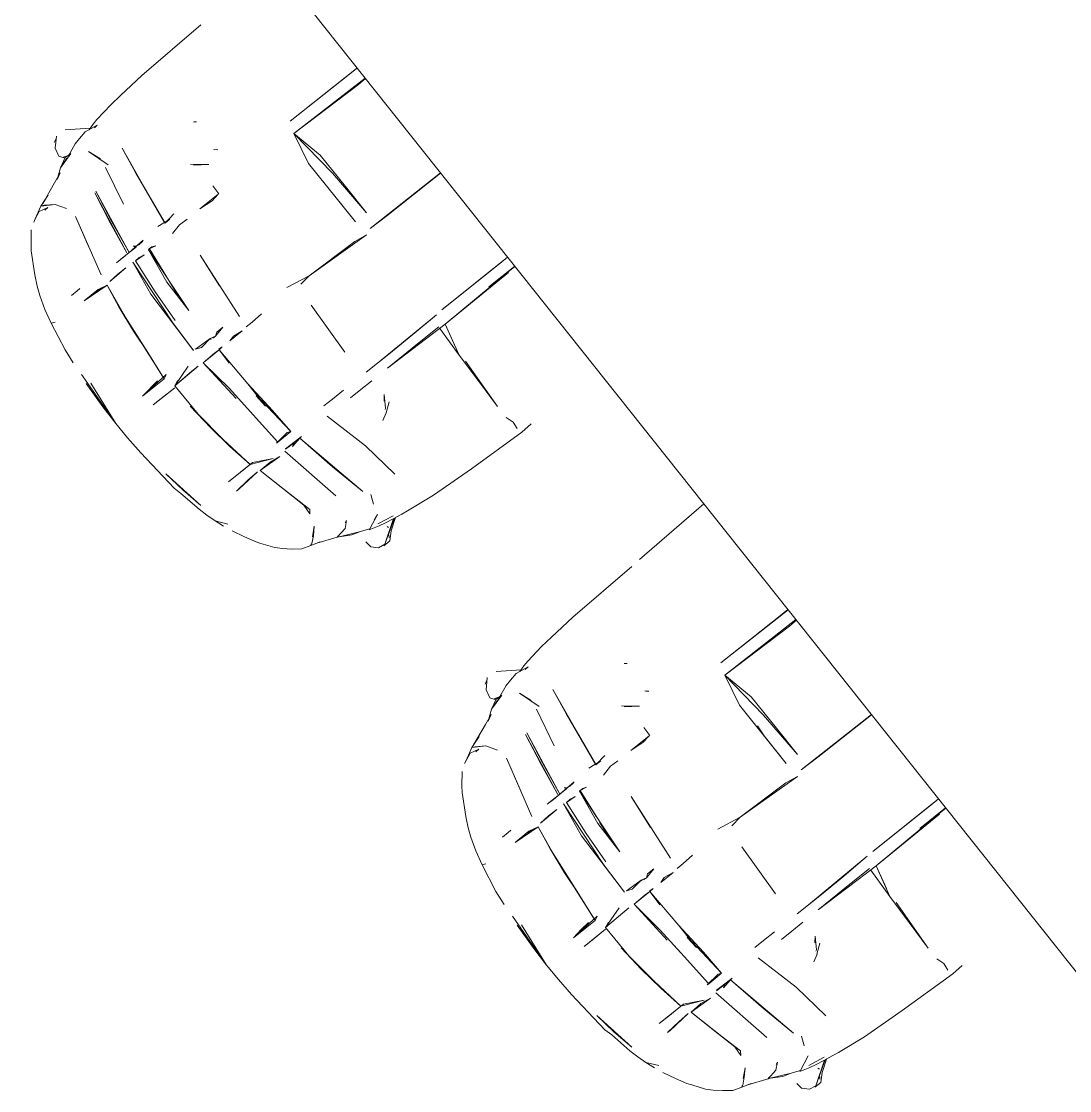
# Model space of a CAD drawing. Header units: millimetres. Extents: x 0 to 57242, y -59538 to 11130.
# Drawn here: x 19352 to 20261, y -8236 to -7310 of the extents above; entities that cross this region are included whole.
import ezdxf

# ---------------------------------------------------------------- set-up
doc = ezdxf.new("R2010")
doc.units = ezdxf.units.MM
doc.layers.add('G-IMPT', color=8, linetype='Continuous', lineweight=9)
doc.layers.add('I-FURN', color=30, linetype='Continuous', lineweight=9)

# ---------------------------------------------------------------- blocks, each defined once
blk = doc.blocks.new('Conjunto Mesa 01 - Conjunto Mesa 01-1067963-Level 0')
at = {"layer": 'G-IMPT'}
for p, q in [((1427.88, -974.19), (1428.11, -900.61)), ((1427.88, -974.19), (1428.11, -900.61)), ((1428.01, -900.53), (1427.97, -908.34)), ((1428.01, -900.53), (1427.97, -908.34)), ((1438.36, -978.28), (1439.09, -900)), ((1438.36, -978.28), (1439.93, -907.94)), ((1439.74, -900), (1439.93, -907.94)), ((1543.85, -977.59), (1544.21, -900)), ((1544.39, -900), (1544.3, -959.44)), ((1637.73, -972.93), (1637.7, -900)), ((1637.7, -900), (1637.7, -908.58)), ((1647.59, -900), (1647.59, -928.7)), ((1647.59, -928.7), (1647.6, -900)), ((1647.82, -900), (1647.85, -907.92)), ((1649.43, -978.51), (1647.85, -907.92)), ((1649.43, -978.51), (1648.52, -907.65)), ((1913.7, -973.74), (1910.74, -900)), ((2027.88, -974.19), (2028.11, -900)), ((2027.88, -974.19), (2028.11, -900)), ((2028.01, -900), (2027.97, -908.34)), ((2028.01, -900), (2027.97, -908.34)), ((2038.36, -978.28), (2039.09, -900)), ((2038.36, -978.28), (2039.93, -907.94)), ((2039.74, -900), (2039.93, -907.94)), ((2143.85, -977.59), (2144.21, -900)), ((2144.39, -900), (2144.3, -959.44)), ((2237.73, -972.93), (2237.7, -900)), ((2237.7, -900), (2237.7, -908.58)), ((2247.59, -900), (2247.59, -928.7)), ((2247.59, -928.7), (2247.6, -900)), ((2247.82, -900), (2247.85, -907.92)), ((2249.43, -978.51), (2247.85, -907.92)), ((2249.43, -978.51), (2248.52, -907.65)), ((1427.88, -974.19), (1427.97, -908.34)), ((1427.88, -974.19), (1427.97, -908.34)), ((1637.73, -972.93), (1637.7, -908.58)), ((2027.88, -974.19), (2027.97, -908.34)), ((2027.88, -974.19), (2027.97, -908.34)), ((2237.73, -972.93), (2237.7, -908.58)), ((1543.85, -977.59), (1544.3, -959.44)), ((2143.85, -977.59), (2144.3, -959.44)), ((1438.36, -978.28), (1467.32, -972.06)), ((1467.32, -972.06), (1502.28, -971.78)), ((1531.37, -971.69), (1485.95, -973.47)), ((1531.37, -971.69), (1502.28, -971.78)), ((2038.36, -978.28), (2067.32, -972.06)), ((2067.32, -972.06), (2102.28, -971.78)), ((2131.37, -971.69), (2085.95, -973.47)), ((2131.37, -971.69), (2102.28, -971.78)), ((1438.36, -978.28), (1485.95, -973.47)), ((1438.36, -978.28), (1466.59, -984.59)), ((1638.1, -979.34), (1639.23, -1045.54)), ((1638.1, -979.34), (1638.78, -1005.94)), ((1649.43, -978.51), (1647.86, -1041.45)), ((1649.43, -978.51), (1677.74, -985.73)), ((1649.43, -978.51), (1677.74, -985.73)), ((1649.43, -978.51), (1670.37, -983.82)), ((1763.48, -973.96), (1764, -984.81)), ((2038.36, -978.28), (2085.95, -973.47)), ((2038.36, -978.28), (2066.59, -984.59)), ((2238.1, -979.34), (2239.23, -1045.54)), ((2238.1, -979.34), (2238.78, -1005.94)), ((2249.43, -978.51), (2247.86, -1041.45)), ((2249.43, -978.51), (2277.74, -985.73)), ((2249.43, -978.51), (2277.74, -985.73)), ((2249.43, -978.51), (2270.37, -983.82)), ((2363.48, -973.96), (2364, -984.81)), ((1314.37, -982.72), (1316.96, -1050.11)), ((1466.59, -984.59), (1531.37, -984.19)), ((1500.87, -984.29), (1531.37, -984.19)), ((1546.28, -983.69), (1543, -1044.57)), ((1546.28, -983.69), (1543, -1044.57)), ((1546.28, -983.69), (1544.31, -995.08)), ((1546.28, -983.69), (1544.31, -995.08)), ((1647.57, -984.32), (1647.59, -1006.02)), ((1649.29, -984.4), (1677.74, -985.73)), ((1677.74, -985.73), (1705.65, -986.49)), ((1685.22, -984.69), (1733.24, -987.48)), ((1705.65, -986.49), (1733.24, -987.48)), ((1705.65, -986.49), (1733.24, -987.48)), ((1752.3, -985.28), (1745.38, -987.43)), ((1752.3, -985.28), (1758.9, -986.1)), ((1764, -984.81), (1761.5, -1038.78)), ((1914.37, -982.72), (1916.96, -1050.11)), ((2066.59, -984.59), (2131.37, -984.19)), ((2090.36, -983.28), (2100.87, -984.29)), ((2100.87, -984.29), (2131.37, -984.19)), ((2146.28, -983.69), (2143, -1044.57)), ((2146.28, -983.69), (2143, -1044.57)), ((2146.28, -983.69), (2144.31, -995.08)), ((2146.28, -983.69), (2144.31, -995.08)), ((2247.57, -984.32), (2247.59, -1006.02)), ((2249.29, -984.4), (2277.74, -985.73)), ((2277.74, -985.73), (2305.65, -986.49)), ((2285.22, -984.69), (2333.24, -987.48)), ((2305.65, -986.49), (2333.24, -987.48)), ((2305.65, -986.49), (2333.24, -987.48)), ((2352.3, -985.28), (2345.38, -987.43)), ((2352.3, -985.28), (2358.9, -986.1)), ((2364, -984.81), (2361.5, -1038.78)), ((1543, -1044.57), (1544.31, -995.08)), ((1543, -1044.57), (1544.31, -995.08)), ((2143, -1044.57), (2144.31, -995.08)), ((2143, -1044.57), (2144.31, -995.08)), ((1639.23, -1032.75), (1638.78, -1005.94)), ((1647.86, -1041.45), (1647.59, -1006.02)), ((2239.23, -1032.75), (2238.78, -1005.94)), ((2247.86, -1041.45), (2247.59, -1006.02)), ((1639.23, -1057.88), (1639.23, -1032.75)), ((1639.23, -1045.54), (1639.23, -1032.75)), ((2239.23, -1057.88), (2239.23, -1032.75)), ((2239.23, -1045.54), (2239.23, -1032.75)), ((1376.22, -1040.17), (1377.77, -1038.13)), ((1377.77, -1038.13), (1376.49, -1039.67)), ((1408.16, -1038.59), (1405.89, -1041.01)), ((1406.45, -1040.57), (1408.16, -1038.59)), ((1543, -1044.57), (1538.95, -1066.12)), ((1544.31, -1054.78), (1543, -1044.57)), ((1759.1, -1078.67), (1761.5, -1038.78)), ((1976.22, -1040.17), (1977.77, -1038.13)), ((1977.77, -1038.13), (1976.49, -1039.66)), ((2008.16, -1038.59), (2005.89, -1041.01)), ((2006.61, -1040.39), (2008.16, -1038.59)), ((2143, -1044.57), (2138.95, -1066.12)), ((2144.31, -1054.78), (2143, -1044.57)), ((2359.1, -1078.67), (2361.5, -1038.78)), ((1316.96, -1050.11), (1318.87, -1075.31)), ((1403.28, -1064.78), (1413.26, -1052.76)), ((1413.26, -1052.76), (1405.49, -1063.46)), ((1916.96, -1050.11), (1918.87, -1075.31)), ((2003.28, -1064.78), (2013.26, -1052.76)), ((2013.26, -1052.76), (2005.49, -1063.46)), ((1430.04, -1061.55), (1438.72, -1061.62)), ((1438.63, -1062.3), (1438.62, -1082.76)), ((1438.63, -1062.3), (1439.79, -1070.17)), ((1563.94, -1059.18), (1614.1, -1061.82)), ((1648.11, -1070.89), (1648.06, -1058.76)), ((1664.09, -1057.92), (1674.01, -1064.22)), ((1664.09, -1057.92), (1668.58, -1061.55)), ((1671.52, -1058.41), (1677.44, -1066.36)), ((1674.01, -1064.22), (1674.75, -1065.41)), ((2030.04, -1061.55), (2038.72, -1061.62)), ((2038.63, -1062.3), (2038.62, -1082.76)), ((2038.63, -1062.3), (2039.79, -1070.17)), ((2163.94, -1059.18), (2214.1, -1061.82)), ((2239.23, -1057.88), (2239.23, -1057.58)), ((2248.11, -1070.89), (2248.06, -1058.76)), ((2264.09, -1057.92), (2274.01, -1064.22)), ((2264.09, -1057.92), (2268.58, -1061.55)), ((2271.52, -1058.41), (2277.44, -1066.36)), ((2274.01, -1064.22), (2274.75, -1065.41)), ((1438.62, -1082.76), (1439.79, -1070.17)), ((1648.15, -1082.56), (1648.11, -1070.89)), ((1677.47, -1066.3), (1680.9, -1072.65)), ((2038.62, -1082.76), (2039.79, -1070.17)), ((2248.15, -1082.56), (2248.11, -1070.89)), ((2277.47, -1066.3), (2280.9, -1072.65)), ((1320.03, -1087.06), (1318.87, -1075.31)), ((1639.23, -1083.16), (1639.23, -1095.36)), ((1755.5, -1104.82), (1759.1, -1078.67)), ((1920.03, -1087.06), (1918.87, -1075.31)), ((2239.23, -1083.16), (2239.23, -1095.36)), ((2355.5, -1104.82), (2359.1, -1078.67)), ((1322.36, -1104.33), (1320.03, -1087.06)), ((1688.63, -1098.25), (1723.75, -1093.58)), ((1922.36, -1104.33), (1920.03, -1087.06)), ((2288.63, -1098.25), (2323.75, -1093.58)), ((1355.35, -1102.65), (1403.52, -1110.25)), ((1355.35, -1102.65), (1379.33, -1106.71)), ((1438.42, -1104.95), (1438.65, -1096.88)), ((1543.56, -1108.3), (1542.99, -1097.46)), ((1639.16, -1104.95), (1639.23, -1095.36)), ((1648, -1108.19), (1688.63, -1098.25)), ((1955.35, -1102.65), (2003.52, -1110.25)), ((1955.35, -1102.65), (1979.33, -1106.71)), ((2038.42, -1104.95), (2038.65, -1096.88)), ((2143.56, -1108.3), (2142.99, -1097.46)), ((2239.16, -1104.95), (2239.23, -1095.36)), ((2248, -1108.19), (2288.63, -1098.25)), ((1322.36, -1104.33), (1323.44, -1109.37)), ((1323.44, -1109.37), (1325.1, -1115.17)), ((1324.51, -1118.85), (1326.38, -1107.24)), ((1326.38, -1107.24), (1326.65, -1110.55)), ((1429.46, -1114.03), (1379.33, -1106.71)), ((1403.52, -1110.25), (1379.33, -1106.71)), ((1403.52, -1110.25), (1379.33, -1106.71)), ((1428.73, -1113.92), (1403.52, -1110.25)), ((1429.46, -1114.03), (1427.91, -1103.05)), ((1427.91, -1120.72), (1429.39, -1108.51)), ((1429.46, -1114.03), (1429.39, -1108.51)), ((1440.56, -1114.53), (1438.42, -1104.95)), ((1533.04, -1113.76), (1470.17, -1107.34)), ((1470.17, -1107.34), (1501.38, -1110.86)), ((1543.56, -1108.3), (1543.71, -1115.05)), ((1753.12, -1118.85), (1754.64, -1110.34)), ((1754.64, -1110.34), (1755.5, -1104.82)), ((1922.36, -1104.33), (1923.44, -1109.37)), ((1923.44, -1109.37), (1925.1, -1115.17)), ((1924.51, -1118.85), (1926.38, -1107.24)), ((1926.38, -1107.24), (1926.65, -1110.55)), ((2029.46, -1114.03), (1979.33, -1106.71)), ((2003.52, -1110.25), (1979.33, -1106.71)), ((2003.52, -1110.25), (1979.33, -1106.71)), ((2028.73, -1113.92), (2003.52, -1110.25)), ((2029.46, -1114.03), (2027.91, -1103.05)), ((2027.91, -1120.72), (2029.39, -1108.51)), ((2029.46, -1114.03), (2029.39, -1108.51)), ((2040.56, -1114.53), (2038.42, -1104.95)), ((2133.04, -1113.76), (2070.17, -1107.34)), ((2070.17, -1107.34), (2101.38, -1110.86)), ((2143.56, -1108.3), (2143.71, -1115.05)), ((2353.12, -1118.85), (2354.64, -1110.34)), ((2354.64, -1110.34), (2355.5, -1104.82)), ((1324.66, -1113.63), (1312.4, -1131.45)), ((1325.92, -1126.24), (1324.51, -1118.85)), ((1339.71, -1127.28), (1359.34, -1121.11)), ((1542.99, -1128.56), (1544.31, -1119.81)), ((1544.31, -1133.63), (1544.31, -1119.81)), ((1732.51, -1124.35), (1724.63, -1121)), ((1748.41, -1131.93), (1751.13, -1117.12)), ((1751.13, -1117.12), (1749.79, -1124.75)), ((1753.12, -1118.85), (1751.71, -1126.24)), ((1766.01, -1138.21), (1753.19, -1118.46)), ((1766.01, -1138.21), (1753.34, -1117.65)), ((1760.41, -1126.67), (1753.55, -1116.46)), ((1924.66, -1113.63), (1912.4, -1131.45)), ((1925.92, -1126.24), (1924.51, -1118.85)), ((1939.71, -1127.28), (1959.34, -1121.11)), ((2142.99, -1128.56), (2144.31, -1119.81)), ((2144.31, -1133.63), (2144.31, -1119.81)), ((2332.51, -1124.35), (2324.63, -1121)), ((2348.41, -1131.93), (2351.13, -1117.12)), ((2351.13, -1117.12), (2349.79, -1124.75)), ((2353.12, -1118.85), (2351.71, -1126.24)), ((2366.01, -1138.21), (2353.19, -1118.46)), ((2366.01, -1138.21), (2353.34, -1117.65)), ((2360.41, -1126.67), (2353.55, -1116.46)), ((1327.25, -1132.29), (1325.92, -1126.24)), ((1350.95, -1123.23), (1339.71, -1127.28)), ((1359.71, -1124.42), (1394.21, -1132.13)), ((1544.31, -1133.63), (1542.99, -1128.56)), ((1718.17, -1124.71), (1648.1, -1138.81)), ((1718.17, -1124.71), (1685.24, -1132.04)), ((1747.4, -1140.2), (1741.7, -1127.11)), ((1741.7, -1127.11), (1743.95, -1132.37)), ((1748.41, -1131.93), (1749.79, -1124.75)), ((1751.71, -1126.24), (1750.38, -1132.29)), ((1755.14, -1127.16), (1756.64, -1126.7)), ((1756.64, -1126.7), (1755.15, -1127.19)), ((1766.34, -1132.98), (1760.37, -1126.62)), ((1761.83, -1130.42), (1763.63, -1131.71)), ((1927.25, -1132.29), (1925.92, -1126.24)), ((1950.95, -1123.23), (1939.71, -1127.28)), ((1959.71, -1124.42), (1994.21, -1132.13)), ((2144.31, -1133.63), (2142.99, -1128.56)), ((2318.17, -1124.71), (2248.1, -1138.81)), ((2318.17, -1124.71), (2285.24, -1132.04)), ((2347.4, -1140.2), (2341.7, -1127.11)), ((2341.7, -1127.11), (2343.95, -1132.37)), ((2348.41, -1131.93), (2349.79, -1124.75)), ((2351.71, -1126.24), (2350.38, -1132.29)), ((2355.14, -1127.16), (2356.64, -1126.7)), ((2356.64, -1126.7), (2355.15, -1127.19)), ((2366.34, -1132.98), (2360.37, -1126.62)), ((2361.83, -1130.42), (2363.63, -1131.71)), ((1327.25, -1132.29), (1331.58, -1143.22)), ((1429.92, -1154.25), (1429.2, -1138.01)), ((1429.63, -1146.08), (1429.69, -1138.98)), ((1429.92, -1143.92), (1429.69, -1138.98)), ((1439.78, -1132.53), (1438.4, -1135.77)), ((1438.55, -1139.63), (1438.4, -1135.77)), ((1438.42, -1138.6), (1438.4, -1135.77)), ((1438.42, -1138.6), (1438.4, -1135.77)), ((1438.42, -1138.6), (1439.78, -1132.53)), ((1438.55, -1139.63), (1438.42, -1138.6)), ((1438.51, -1138.61), (1463.86, -1141.7)), ((1438.51, -1138.61), (1467.18, -1142.01)), ((1438.55, -1139.63), (1470.38, -1144.58)), ((1438.55, -1139.63), (1501.58, -1144.87)), ((1531.36, -1131.02), (1531.36, -1137.77)), ((1531.36, -1131.02), (1533.33, -1140.77)), ((1531.36, -1137.77), (1533.33, -1140.77)), ((1648.1, -1138.81), (1647.59, -1153.98)), ((1647.8, -1136.66), (1647.6, -1147.98)), ((1647.8, -1136.66), (1648.1, -1138.81)), ((1648.1, -1138.81), (1647.85, -1154.25)), ((1685.24, -1132.04), (1648.1, -1138.81)), ((1648.1, -1138.81), (1649.68, -1148.04)), ((1747.72, -1141.2), (1750.38, -1132.29)), ((1766.01, -1138.21), (1764.85, -1144.41)), ((1766.48, -1139.59), (1766.34, -1132.98)), ((1927.25, -1132.29), (1932.13, -1144.61)), ((2029.92, -1154.25), (2029.2, -1138.01)), ((2029.63, -1146.08), (2029.69, -1138.98)), ((2029.92, -1143.84), (2029.69, -1138.98)), ((2039.78, -1132.53), (2038.4, -1135.77)), ((2038.55, -1139.63), (2038.4, -1135.77)), ((2038.42, -1138.6), (2038.4, -1135.77)), ((2038.42, -1138.6), (2038.4, -1135.77)), ((2038.42, -1138.6), (2039.78, -1132.53)), ((2038.55, -1139.63), (2038.42, -1138.6)), ((2038.51, -1138.61), (2064.67, -1141.8)), ((2038.51, -1138.61), (2067.18, -1142.01)), ((2038.55, -1139.63), (2070.38, -1144.58)), ((2038.55, -1139.63), (2101.58, -1144.87)), ((2131.36, -1131.02), (2131.36, -1137.77)), ((2131.36, -1131.02), (2133.33, -1140.77)), ((2131.36, -1137.77), (2133.33, -1140.77)), ((2248.1, -1138.81), (2247.59, -1153.98)), ((2247.8, -1136.66), (2247.6, -1147.98)), ((2247.8, -1136.66), (2248.1, -1138.81)), ((2248.1, -1138.81), (2247.85, -1154.25)), ((2285.24, -1132.04), (2248.1, -1138.81)), ((2248.1, -1138.81), (2249.68, -1148.04)), ((2347.72, -1141.2), (2350.38, -1132.29)), ((2366.01, -1138.21), (2364.85, -1144.41)), ((2366.48, -1139.59), (2366.34, -1132.98)), ((1319.38, -1148.09), (1311.69, -1140.76)), ((1315.07, -1145.73), (1313.32, -1142.31)), ((1315.07, -1145.73), (1313.32, -1142.31)), ((1319.38, -1148.09), (1326.81, -1149.94)), ((1319.38, -1148.09), (1326.81, -1149.94)), ((1331.34, -1147), (1326.81, -1149.94)), ((1331.34, -1147), (1326.81, -1149.94)), ((1329.67, -1147.52), (1330.76, -1144.6)), ((1329.67, -1147.52), (1330.68, -1145.3)), ((1331.46, -1140.42), (1330.98, -1146.32)), ((1335.5, -1154.97), (1330.98, -1146.32)), ((1331.46, -1140.42), (1335.5, -1154.97)), ((1332.52, -1145.57), (1335.5, -1154.97)), ((1370.48, -1143.68), (1399.96, -1149.46)), ((1370.48, -1143.68), (1429.92, -1154.25)), ((1370.91, -1145.38), (1399.69, -1151.09)), ((1370.91, -1145.38), (1429.02, -1155.85)), ((1429.56, -1146.16), (1427.95, -1148.03)), ((1430.04, -1146.54), (1427.95, -1148.03)), ((1429.92, -1154.25), (1430.04, -1146.54)), ((1439.83, -1145.28), (1438.78, -1150.12)), ((1439.18, -1154.5), (1439.83, -1145.28)), ((1470.28, -1142.48), (1485.23, -1144.14)), ((1470.38, -1144.58), (1501.58, -1144.87)), ((1532.1, -1145.6), (1531.44, -1161.27)), ((1532.1, -1145.6), (1533.33, -1140.77)), ((1533.25, -1145.4), (1532.1, -1145.6)), ((1532.1, -1145.6), (1533.36, -1156.47)), ((1533.28, -1143.86), (1533.33, -1140.77)), ((1544.01, -1145.41), (1544.26, -1141.98)), ((1544.01, -1145.41), (1544.63, -1145.84)), ((1544.63, -1145.84), (1544.26, -1141.98)), ((1544.63, -1145.84), (1544.31, -1150.77)), ((1544.63, -1145.84), (1583.29, -1144.62)), ((1544.63, -1145.84), (1559.01, -1146.21)), ((1544.63, -1145.84), (1544.77, -1163.38)), ((1614.63, -1142.27), (1583.29, -1144.62)), ((1607.8, -1144.54), (1583.29, -1144.62)), ((1638.64, -1141.16), (1595.24, -1144.96)), ((1607.8, -1144.54), (1595.87, -1145.33)), ((1614.63, -1142.27), (1638.64, -1141.16)), ((1638.64, -1141.16), (1637.43, -1144.09)), ((1638.92, -1157.3), (1637.43, -1144.09)), ((1638.64, -1141.16), (1638.94, -1155.75)), ((1647.6, -1147.98), (1647.59, -1153.98)), ((1647.85, -1154.25), (1648.04, -1145.01)), ((1648.04, -1145.01), (1649.68, -1148.04)), ((1706.72, -1145.44), (1648.83, -1155.77)), ((1736.18, -1165.1), (1743.66, -1149)), ((1744.1, -1147.95), (1741.85, -1155.56)), ((1747.4, -1140.2), (1743.66, -1149)), ((1754.16, -1149.73), (1759.95, -1149.14)), ((1759.95, -1149.14), (1764.85, -1144.41)), ((1919.38, -1148.09), (1911.69, -1140.76)), ((1915.07, -1145.73), (1913.32, -1142.31)), ((1915.07, -1145.73), (1913.32, -1142.31)), ((1919.38, -1148.09), (1926.81, -1149.94)), ((1919.38, -1148.09), (1926.81, -1149.94)), ((1931.34, -1147), (1926.81, -1149.94)), ((1931.34, -1147), (1926.81, -1149.94)), ((1929.67, -1147.52), (1931.07, -1143.76)), ((1929.67, -1147.52), (1930.68, -1145.3)), ((1931.46, -1140.42), (1930.98, -1146.32)), ((1935.5, -1154.97), (1930.98, -1146.32)), ((1931.46, -1140.42), (1935.5, -1154.97)), ((1932.52, -1145.57), (1935.5, -1154.97)), ((1970.48, -1143.68), (1999.96, -1149.46)), ((1970.48, -1143.68), (2029.92, -1154.25)), ((1970.91, -1145.38), (1999.69, -1151.09)), ((1970.91, -1145.38), (2029.02, -1155.85)), ((2029.56, -1146.16), (2027.95, -1148.03)), ((2030.04, -1146.54), (2027.95, -1148.03)), ((2029.92, -1154.25), (2030.04, -1146.54)), ((2039.83, -1145.28), (2038.78, -1150.12)), ((2039.18, -1154.5), (2039.83, -1145.28)), ((2070.38, -1144.58), (2101.58, -1144.87)), ((2070.44, -1142.5), (2085.23, -1144.14)), ((2132.1, -1145.6), (2131.44, -1161.27)), ((2132.1, -1145.6), (2133.33, -1140.77)), ((2133.25, -1145.4), (2132.1, -1145.6)), ((2132.1, -1145.6), (2133.36, -1156.47)), ((2133.28, -1143.86), (2133.33, -1140.77)), ((2144.01, -1145.41), (2144.26, -1141.98)), ((2144.01, -1145.41), (2144.63, -1145.84)), ((2144.63, -1145.84), (2144.26, -1141.98)), ((2144.63, -1145.84), (2144.31, -1150.77)), ((2144.63, -1145.84), (2183.29, -1144.62)), ((2144.63, -1145.84), (2159.01, -1146.21)), ((2144.63, -1145.84), (2144.77, -1163.38)), ((2214.63, -1142.27), (2183.29, -1144.62)), ((2207.8, -1144.54), (2183.29, -1144.62)), ((2238.64, -1141.16), (2195.24, -1144.96)), ((2207.8, -1144.54), (2195.87, -1145.33)), ((2214.63, -1142.27), (2238.64, -1141.16)), ((2238.64, -1141.16), (2237.43, -1144.09)), ((2238.92, -1157.3), (2237.43, -1144.09)), ((2238.64, -1141.16), (2238.94, -1155.75)), ((2247.6, -1147.98), (2247.59, -1153.98)), ((2247.85, -1154.25), (2248.04, -1145.01)), ((2248.04, -1145.01), (2249.68, -1148.04)), ((2306.72, -1145.44), (2248.83, -1155.77)), ((2336.18, -1165.1), (2343.66, -1149)), ((2344.1, -1147.95), (2341.85, -1155.56)), ((2347.4, -1140.2), (2343.66, -1149)), ((2354.16, -1149.73), (2359.95, -1149.14)), ((2359.95, -1149.14), (2364.85, -1144.41)), ((1341.58, -1163.58), (1335.5, -1154.97)), ((1341.58, -1163.58), (1338.78, -1157.98)), ((1342.44, -1167.17), (1338.78, -1157.98)), ((1399.69, -1151.09), (1429.02, -1155.85)), ((1399.96, -1149.46), (1429.92, -1154.25)), ((1429.92, -1154.25), (1430.02, -1161.6)), ((1429.92, -1154.25), (1430.03, -1168.36)), ((1438.41, -1157.01), (1501.32, -1162.67)), ((1438.41, -1157.01), (1469.98, -1162.17)), ((1439.18, -1154.5), (1438.78, -1150.12)), ((1470.73, -1157.72), (1439.18, -1154.5)), ((1500.8, -1159.74), (1470.73, -1157.72)), ((1531.44, -1161.27), (1533.36, -1156.47)), ((1544.77, -1163.38), (1544.31, -1150.77)), ((1607.16, -1157.68), (1576.38, -1159.69)), ((1638.74, -1155.76), (1607.16, -1157.68)), ((1638.94, -1155.75), (1638.92, -1157.3)), ((1733.78, -1156.66), (1729.1, -1151.36)), ((1729.1, -1151.36), (1729.98, -1153.5)), ((1733.78, -1156.66), (1735.38, -1166.75)), ((1733.78, -1156.66), (1735.38, -1166.75)), ((1736.18, -1165.1), (1741.85, -1155.56)), ((1941.58, -1163.58), (1935.5, -1154.97)), ((1941.58, -1163.58), (1938.78, -1157.98)), ((1942.44, -1167.17), (1938.78, -1157.98)), ((1999.69, -1151.09), (2029.02, -1155.85)), ((1999.96, -1149.46), (2029.92, -1154.25)), ((2029.92, -1154.25), (2030.02, -1161.6)), ((2029.92, -1154.25), (2030.03, -1168.36)), ((2038.41, -1157.01), (2101.32, -1162.67)), ((2038.41, -1157.01), (2069.98, -1162.17)), ((2039.18, -1154.5), (2038.78, -1150.12)), ((2070.73, -1157.72), (2039.18, -1154.5)), ((2100.8, -1159.74), (2070.73, -1157.72)), ((2131.44, -1161.27), (2133.36, -1156.47)), ((2144.77, -1163.38), (2144.31, -1150.77)), ((2207.16, -1157.68), (2176.38, -1159.69)), ((2238.74, -1155.76), (2207.16, -1157.68)), ((2238.94, -1155.75), (2238.92, -1157.3)), ((2333.78, -1156.66), (2329.1, -1151.36)), ((2329.1, -1151.36), (2329.98, -1153.5)), ((2333.78, -1156.66), (2335.38, -1166.75)), ((2333.78, -1156.66), (2335.38, -1166.75)), ((2336.18, -1165.1), (2341.85, -1155.56)), ((1342.44, -1167.17), (1349.96, -1186.36)), ((1430.02, -1161.6), (1430.03, -1168.36)), ((1438.63, -1173.74), (1438.7, -1164.67)), ((1439.16, -1183.07), (1438.7, -1164.67)), ((1531.37, -1163.49), (1469.98, -1162.17)), ((1531.37, -1163.49), (1501.32, -1162.67)), ((1544.77, -1163.38), (1576.38, -1159.69)), ((1544.77, -1163.38), (1586.8, -1160.36)), ((1639.05, -1183.94), (1647.59, -1167.68)), ((1639.12, -1186.63), (1647.59, -1167.68)), ((1649.69, -1162.16), (1648.2, -1171.78)), ((1648.58, -1183.02), (1649.69, -1162.16)), ((1735.38, -1166.75), (1728.47, -1183.78)), ((1734.83, -1165.4), (1735.38, -1166.75)), ((1736.18, -1165.1), (1735.38, -1166.75)), ((1942.44, -1167.17), (1949.96, -1186.36)), ((2030.02, -1161.6), (2030.03, -1168.36)), ((2038.63, -1173.74), (2038.7, -1164.67)), ((2039.16, -1183.07), (2038.7, -1164.67)), ((2131.37, -1163.49), (2069.98, -1162.17)), ((2131.37, -1163.49), (2101.32, -1162.67)), ((2144.77, -1163.38), (2176.38, -1159.69)), ((2144.77, -1163.38), (2186.8, -1160.36)), ((2239.05, -1183.94), (2247.59, -1167.68)), ((2239.12, -1186.63), (2247.59, -1167.68)), ((2249.69, -1162.16), (2248.2, -1171.78)), ((2248.58, -1183.02), (2249.69, -1162.16)), ((2335.38, -1166.75), (2328.47, -1183.78)), ((2334.83, -1165.4), (2335.38, -1166.75)), ((2336.18, -1165.1), (2335.38, -1166.75)), ((1366.37, -1173), (1357.37, -1178.53)), ((1430.03, -1185.44), (1376.72, -1171.14)), ((1376.72, -1171.14), (1405.31, -1178.74)), ((1439.16, -1183.07), (1438.63, -1173.74)), ((1545.04, -1195.32), (1538.94, -1175.48)), ((1545.04, -1195.32), (1544.26, -1168.76)), ((1544.31, -1175.7), (1544.26, -1168.76)), ((1545.04, -1195.32), (1544.31, -1175.7)), ((1648.58, -1183.02), (1648.2, -1171.78)), ((1695.82, -1172.14), (1648.58, -1183.02)), ((1701.75, -1170.37), (1672.72, -1177.52)), ((1695.82, -1172.14), (1672.72, -1177.52)), ((1701.75, -1170.37), (1695.82, -1172.14)), ((1704.78, -1172.65), (1695.82, -1172.14)), ((1701.75, -1170.37), (1704.78, -1172.65)), ((1721.78, -1183.31), (1715.59, -1176.33)), ((1715.59, -1176.33), (1721.54, -1182.13)), ((1966.37, -1173), (1957.37, -1178.53)), ((2030.03, -1185.44), (1976.72, -1171.14)), ((1976.72, -1171.14), (2005.31, -1178.74)), ((2039.16, -1183.07), (2038.63, -1173.74)), ((2145.04, -1195.32), (2138.94, -1175.48)), ((2145.04, -1195.32), (2144.26, -1168.76)), ((2144.31, -1175.7), (2144.26, -1168.76)), ((2145.04, -1195.32), (2144.31, -1175.7)), ((2248.58, -1183.02), (2248.2, -1171.78)), ((2295.82, -1172.14), (2248.58, -1183.02)), ((2301.75, -1170.37), (2272.72, -1177.52)), ((2295.82, -1172.14), (2272.72, -1177.52)), ((2301.75, -1170.37), (2295.82, -1172.14)), ((2304.78, -1172.65), (2295.82, -1172.14)), ((2301.75, -1170.37), (2304.78, -1172.65)), ((2321.78, -1183.31), (2315.59, -1176.33)), ((2315.59, -1176.33), (2321.54, -1182.13)), ((1349.96, -1186.36), (1347.2, -1177.95)), ((1350.75, -1189.07), (1347.2, -1177.95)), ((1357.37, -1178.53), (1350.75, -1189.07)), ((1352.07, -1186.17), (1350.75, -1189.07)), ((1357.37, -1178.53), (1352.07, -1186.17)), ((1353.59, -1193.13), (1355.56, -1185.01)), ((1355.8, -1188.44), (1355.56, -1185.01)), ((1639.05, -1183.94), (1639.16, -1210.75)), ((1648.08, -1185.62), (1649.85, -1207.14)), ((1648.08, -1185.62), (1649.85, -1207.14)), ((1648.08, -1185.62), (1648.52, -1196.23)), ((1648.08, -1185.62), (1648.52, -1196.23)), ((1672.72, -1177.52), (1648.58, -1183.02)), ((1721.54, -1182.13), (1726.1, -1187.28)), ((1726.89, -1189.07), (1729.44, -1180.69)), ((1729.44, -1180.69), (1728.47, -1183.78)), ((1949.96, -1186.36), (1947.2, -1177.95)), ((1950.75, -1189.07), (1947.2, -1177.95)), ((1957.37, -1178.53), (1950.75, -1189.07)), ((1952.07, -1186.17), (1950.75, -1189.07)), ((1957.37, -1178.53), (1952.07, -1186.17)), ((1953.59, -1193.13), (1955.56, -1185.01)), ((1955.8, -1188.44), (1955.56, -1185.01)), ((2239.05, -1183.94), (2239.16, -1210.75)), ((2248.08, -1185.62), (2249.85, -1207.14)), ((2248.08, -1185.62), (2249.85, -1207.14)), ((2248.08, -1185.62), (2248.52, -1196.23)), ((2248.08, -1185.62), (2248.52, -1196.23)), ((2272.72, -1177.52), (2248.58, -1183.02)), ((2321.54, -1182.13), (2326.1, -1187.28)), ((2326.89, -1189.07), (2329.44, -1180.69)), ((2329.44, -1180.69), (2328.47, -1183.78)), ((1350.75, -1189.07), (1356.58, -1199.79)), ((1353.59, -1193.13), (1356.58, -1199.79)), ((1440.47, -1186.74), (1438.4, -1195.34)), ((1438.44, -1210.82), (1438.4, -1195.34)), ((1440.47, -1186.74), (1438.44, -1210.82)), ((1440.47, -1186.74), (1438.44, -1210.82)), ((1440.47, -1186.74), (1438.51, -1198.76)), ((1440.47, -1186.74), (1461.18, -1190.44)), ((1440.47, -1186.74), (1470.19, -1191.51)), ((1461.18, -1190.44), (1508.06, -1195.56)), ((1461.18, -1190.44), (1485.67, -1193.68)), ((1461.18, -1190.44), (1470.19, -1191.51)), ((1508.06, -1195.56), (1485.67, -1193.68)), ((1534.63, -1198.67), (1500.7, -1194.83)), ((1508.06, -1195.56), (1500.7, -1194.83)), ((1534.63, -1198.67), (1532.77, -1194.84)), ((1532.77, -1194.84), (1534.62, -1222.69)), ((1545.04, -1195.32), (1542.99, -1190.47)), ((1545.04, -1195.32), (1576.89, -1194.74)), ((1592.94, -1193.56), (1567.3, -1195.74)), ((1576.89, -1194.74), (1607.58, -1191.38)), ((1615.99, -1190.5), (1592.94, -1193.56)), ((1639.12, -1186.63), (1607.58, -1191.38)), ((1639.12, -1186.63), (1615.99, -1190.5)), ((1639.12, -1186.63), (1639.23, -1199.42)), ((1726.89, -1189.07), (1724.27, -1197.1)), ((1726.89, -1189.07), (1725.87, -1187.92)), ((1726.89, -1189.07), (1726.1, -1187.28)), ((1950.75, -1189.07), (1956.58, -1199.79)), ((1953.59, -1193.13), (1956.58, -1199.79)), ((2040.47, -1186.74), (2038.4, -1195.34)), ((2038.44, -1210.82), (2038.4, -1195.34)), ((2040.47, -1186.74), (2038.44, -1210.82)), ((2040.47, -1186.74), (2038.44, -1210.82)), ((2040.47, -1186.74), (2038.51, -1198.76)), ((2040.47, -1186.74), (2061.18, -1190.44)), ((2040.47, -1186.74), (2070.19, -1191.51)), ((2061.18, -1190.44), (2108.06, -1195.56)), ((2061.18, -1190.44), (2085.67, -1193.68)), ((2061.18, -1190.44), (2070.19, -1191.51)), ((2108.06, -1195.56), (2085.67, -1193.68)), ((2134.63, -1198.67), (2100.7, -1194.83)), ((2108.06, -1195.56), (2100.7, -1194.83)), ((2134.63, -1198.67), (2132.77, -1194.84)), ((2132.77, -1194.84), (2134.62, -1222.69)), ((2145.04, -1195.32), (2142.99, -1190.47)), ((2145.04, -1195.32), (2176.89, -1194.74)), ((2192.94, -1193.56), (2167.3, -1195.74)), ((2176.89, -1194.74), (2207.58, -1191.38)), ((2215.99, -1190.5), (2192.94, -1193.56)), ((2239.12, -1186.63), (2207.58, -1191.38)), ((2239.12, -1186.63), (2215.99, -1190.5)), ((2239.12, -1186.63), (2239.23, -1199.42)), ((2326.89, -1189.07), (2324.27, -1197.1)), ((2326.89, -1189.07), (2325.87, -1187.92)), ((2326.89, -1189.07), (2326.1, -1187.28)), ((1357.85, -1202.52), (1356.58, -1199.79)), ((1438.44, -1210.82), (1438.51, -1198.76)), ((1534.63, -1198.67), (1508.06, -1195.56)), ((1534.62, -1222.69), (1532.44, -1204.37)), ((1533.33, -1212.6), (1532.44, -1204.37)), ((1534.63, -1198.67), (1534.62, -1222.69)), ((1546.29, -1196.26), (1546.28, -1211.27)), ((1546.29, -1196.26), (1546.29, -1220.2)), ((1639.16, -1210.75), (1639.23, -1199.42)), ((1649.74, -1210.16), (1648.52, -1196.23)), ((1649.85, -1207.14), (1648.52, -1196.23)), ((1713.54, -1210.1), (1718.93, -1203.94)), ((1724.27, -1197.1), (1718.93, -1203.94)), ((1957.85, -1202.52), (1956.58, -1199.79)), ((2038.44, -1210.82), (2038.51, -1198.76)), ((2134.63, -1198.67), (2108.06, -1195.56)), ((2134.62, -1222.69), (2132.44, -1204.37)), ((2133.33, -1212.6), (2132.44, -1204.37)), ((2134.63, -1198.67), (2134.62, -1222.69)), ((2146.29, -1196.26), (2146.28, -1211.27)), ((2146.29, -1196.26), (2146.29, -1220.2)), ((2239.16, -1210.75), (2239.23, -1199.42)), ((2249.74, -1210.16), (2248.52, -1196.23)), ((2249.85, -1207.14), (2248.52, -1196.23)), ((2313.54, -1210.1), (2318.93, -1203.94)), ((2324.27, -1197.1), (2318.93, -1203.94)), ((1371.38, -1216.3), (1361.72, -1208.43)), ((1427.78, -1207.15), (1427.89, -1210.15)), ((1428.11, -1216.54), (1427.89, -1210.15)), ((1428.11, -1216.54), (1427.89, -1210.15)), ((1534.62, -1222.69), (1533.33, -1212.6)), ((1546.29, -1220.2), (1546.28, -1211.27)), ((1649.74, -1210.16), (1649.85, -1207.14)), ((1708.69, -1214.66), (1713.54, -1210.1)), ((1971.38, -1216.3), (1961.72, -1208.43)), ((2027.78, -1207.15), (2027.89, -1210.15)), ((2028.11, -1216.54), (2027.89, -1210.15)), ((2028.11, -1216.54), (2027.89, -1210.15)), ((2134.62, -1222.69), (2133.33, -1212.6)), ((2146.29, -1220.2), (2146.28, -1211.27)), ((2249.74, -1210.16), (2249.85, -1207.14)), ((2308.69, -1214.66), (2313.54, -1210.1)), ((1376.04, -1219.71), (1371.38, -1216.3)), ((1394.29, -1230.35), (1376.04, -1219.71)), ((1694.72, -1224.3), (1698.46, -1221.79)), ((1698.46, -1221.79), (1708.69, -1214.66)), ((1976.04, -1219.71), (1971.38, -1216.3)), ((1994.29, -1230.35), (1976.04, -1219.71)), ((2294.72, -1224.3), (2298.46, -1221.79)), ((2298.46, -1221.79), (2308.69, -1214.66)), ((1394.29, -1230.35), (1403.2, -1234.74)), ((1685.3, -1229.45), (1674.43, -1234.74)), ((1694.72, -1224.3), (1685.3, -1229.45)), ((1994.29, -1230.35), (2003.2, -1234.74)), ((2285.3, -1229.45), (2274.43, -1234.74)), ((2294.72, -1224.3), (2285.3, -1229.45)), ((1403.2, -1234.74), (1411.01, -1237.97)), ((1423.06, -1242.11), (1411.01, -1237.97)), ((1658.46, -1240.88), (1650.24, -1243.3)), ((1658.46, -1240.88), (1667.5, -1233.83)), ((1658.46, -1240.88), (1666.6, -1237.97)), ((2003.2, -1234.74), (2011.01, -1237.97)), ((2023.06, -1242.11), (2011.01, -1237.97)), ((2258.46, -1240.88), (2250.24, -1243.3)), ((2258.46, -1240.88), (2267.5, -1233.83)), ((2258.46, -1240.88), (2266.6, -1237.97)), ((1423.06, -1242.11), (1435.8, -1245.3)), ((1437.28, -1242.08), (1435.8, -1245.3)), ((1435.8, -1245.3), (1461.45, -1250.3)), ((1461.45, -1250.3), (1474.54, -1251.72)), ((1538.81, -1255.66), (1497.94, -1250.93)), ((1572.19, -1254.61), (1614.06, -1251.02)), ((1600.07, -1248.84), (1640.35, -1242.08)), ((1600.07, -1248.84), (1620.29, -1245.89)), ((1621.33, -1249.1), (1614.06, -1251.02)), ((1620.29, -1245.89), (1640.35, -1242.08)), ((1641.83, -1245.3), (1621.33, -1249.1)), ((1650.24, -1243.3), (1641.83, -1245.3)), ((2023.06, -1242.11), (2035.8, -1245.3)), ((2037.28, -1242.08), (2035.8, -1245.3)), ((2035.8, -1245.3), (2061.45, -1250.3)), ((2061.45, -1250.3), (2074.54, -1251.72)), ((2138.81, -1255.66), (2097.94, -1250.93)), ((2172.19, -1254.61), (2214.06, -1251.02)), ((2200.07, -1248.84), (2240.35, -1242.08)), ((2200.07, -1248.84), (2220.29, -1245.89)), ((2221.33, -1249.1), (2214.06, -1251.02)), ((2220.29, -1245.89), (2240.35, -1242.08)), ((2241.83, -1245.3), (2221.33, -1249.1)), ((2250.24, -1243.3), (2241.83, -1245.3)), ((1538.81, -1255.66), (1487.01, -1252.44)), ((1520.47, -1255.32), (1495.67, -1253.97)), ((1538.81, -1255.66), (1520.47, -1255.32)), ((1554.91, -1255.47), (1538.81, -1255.66)), ((1572.19, -1254.61), (1554.91, -1255.47)), ((2138.81, -1255.66), (2087.01, -1252.44)), ((2120.47, -1255.32), (2095.67, -1253.97)), ((2138.81, -1255.66), (2120.47, -1255.32)), ((2154.91, -1255.47), (2138.81, -1255.66)), ((2172.19, -1254.61), (2154.91, -1255.47))]:
    blk.add_line(p, q, dxfattribs=at)
at = {"layer": 'I-FURN'}
blk.add_line((3.04, -900), (2500, -900), dxfattribs=at)

msp = doc.modelspace()

# ---------------------------------------------------------------- block references
at = {"layer": 'I-FURN', "rotation": 308.519257235833}
msp.add_blockref('Conjunto Mesa 01 - Conjunto Mesa 01-1067963-Level 0', (19457.9, -5672.27), dxfattribs=at)

doc.saveas('drawing.dxf')
